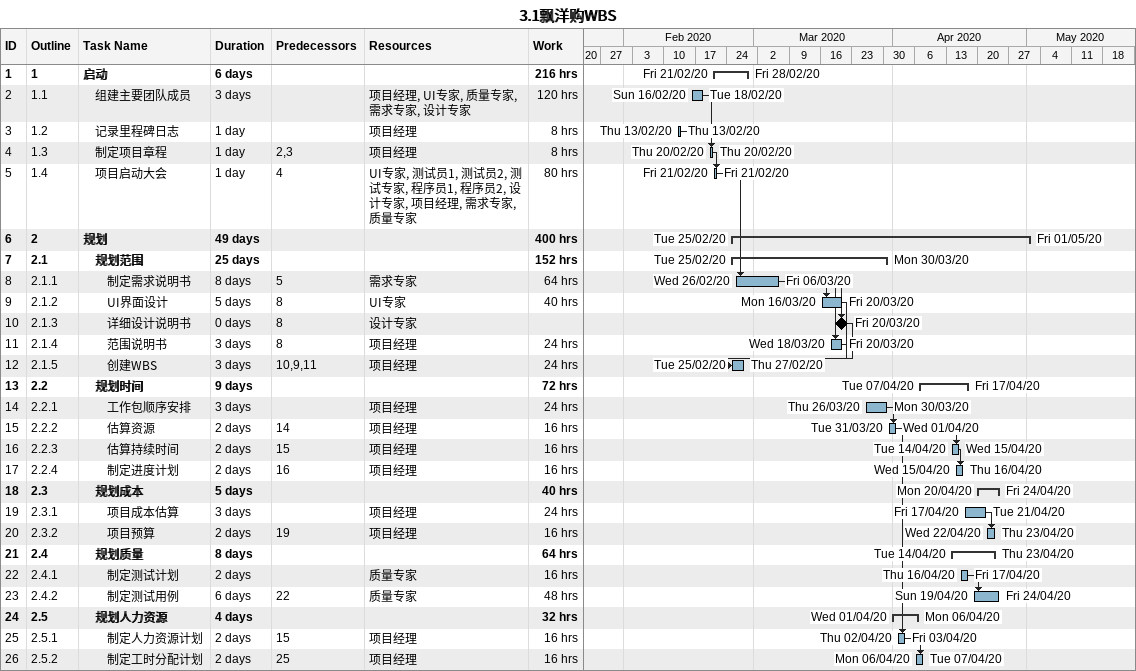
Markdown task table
3.1飘洋购WBS

| ID | WBS | Task | Duration | Start | Finish | Predecessors | Resources | Work (h) |
|---|---|---|---|---|---|---|---|---|
| 1 | 1 | **启动** | 6d | 2020-02-21 | 2020-02-28 |  |  | 216 |
| 2 | 1.1 | 组建主要团队成员 | 3d | 2020-02-16 | 2020-02-18 |  | 项目经理, UI专家, 质量专家, 需求专家, 设计专家 | 120 |
| 3 | 1.2 | 记录里程碑日志 | 1d | 2020-02-13 | 2020-02-13 |  | 项目经理 | 8 |
| 4 | 1.3 | 制定项目章程 | 1d | 2020-02-20 | 2020-02-20 | 2, 3 | 项目经理 | 8 |
| 5 | 1.4 | 项目启动大会 | 1d | 2020-02-21 | 2020-02-21 | 4 | UI专家, 测试员1, 测试员2, 测试专家, 程序员1, 程序员2, 设计专家, 项目经理, 需求专家, 质量专家 | 80 |
| 6 | 2 | **规划** | 49d | 2020-02-25 | 2020-05-01 |  |  | 400 |
| 7 | 2.1 | **规划范围** | 25d | 2020-02-25 | 2020-03-30 |  |  | 152 |
| 8 | 2.1.1 | 制定需求说明书 | 8d | 2020-02-26 | 2020-03-06 | 5 | 需求专家 | 64 |
| 9 | 2.1.2 | UI界面设计 | 5d | 2020-03-16 | 2020-03-20 | 8 | UI专家 | 40 |
| 10 | 2.1.3 | 详细设计说明书 | 0d | 2020-03-20 | 2020-03-20 | 8 | 设计专家 |  |
| 11 | 2.1.4 | 范围说明书 | 3d | 2020-03-18 | 2020-03-20 | 8 | 项目经理 | 24 |
| 12 | 2.1.5 | 创建WBS | 3d | 2020-02-25 | 2020-02-27 | 10, 9, 11 | 项目经理 | 24 |
| 13 | 2.2 | **规划时间** | 9d | 2020-04-07 | 2020-04-17 |  |  | 72 |
| 14 | 2.2.1 | 工作包顺序安排 | 3d | 2020-03-26 | 2020-03-30 |  | 项目经理 | 24 |
| 15 | 2.2.2 | 估算资源 | 2d | 2020-03-31 | 2020-04-01 | 14 | 项目经理 | 16 |
| 16 | 2.2.3 | 估算持续时间 | 2d | 2020-04-14 | 2020-04-15 | 15 | 项目经理 | 16 |
| 17 | 2.2.4 | 制定进度计划 | 2d | 2020-04-15 | 2020-04-16 | 16 | 项目经理 | 16 |
| 18 | 2.3 | **规划成本** | 5d | 2020-04-20 | 2020-04-24 |  |  | 40 |
| 19 | 2.3.1 | 项目成本估算 | 3d | 2020-04-17 | 2020-04-21 |  | 项目经理 | 24 |
| 20 | 2.3.2 | 项目预算 | 2d | 2020-04-22 | 2020-04-23 | 19 | 项目经理 | 16 |
| 21 | 2.4 | **规划质量** | 8d | 2020-04-14 | 2020-04-23 |  |  | 64 |
| 22 | 2.4.1 | 制定测试计划 | 2d | 2020-04-16 | 2020-04-17 |  | 质量专家 | 16 |
| 23 | 2.4.2 | 制定测试用例 | 6d | 2020-04-19 | 2020-04-24 | 22 | 质量专家 | 48 |
| 24 | 2.5 | **规划人力资源** | 4d | 2020-04-01 | 2020-04-06 |  |  | 32 |
| 25 | 2.5.1 | 制定人力资源计划 | 2d | 2020-04-02 | 2020-04-03 | 15 | 项目经理 | 16 |
| 26 | 2.5.2 | 制定工时分配计划 | 2d | 2020-04-06 | 2020-04-07 | 25 | 项目经理 | 16 |
